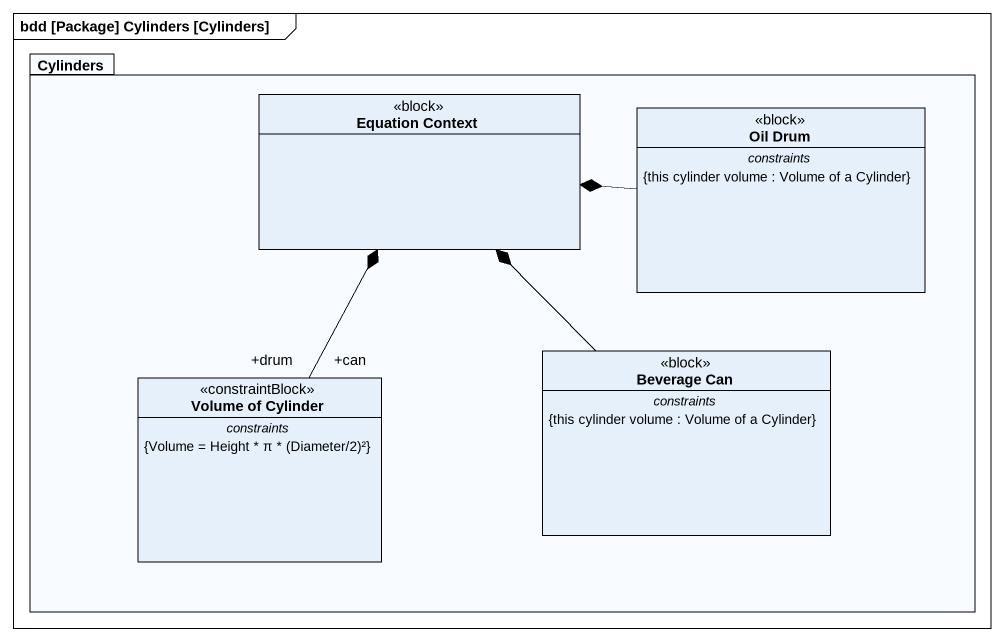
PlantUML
@startuml
mainframe bdd [Package] Cylinders [Cylinders]
hide circle
hide empty members
package Cylinders {
  class "Equation Context" as Equation_Context <<block>>
  class "Oil Drum" as Oil_Drum <<block>> {
    -- constraints --
    {this cylinder volume : Volume of a Cylinder}
  }
  class "Beverage Can" as Beverage_Can <<block>> {
    -- constraints --
    {this cylinder volume : Volume of a Cylinder}
  }
  class "Volume of Cylinder" as Volume_of_Cylinder <<constraintBlock>> {
    -- constraints --
    {field} {Volume = Height * π * (Diameter/2)²}
  }
}
Oil_Drum -left-* Equation_Context
Beverage_Can -up-* Equation_Context
Volume_of_Cylinder "+can" -up-* Equation_Context
Volume_of_Cylinder "+drum" -up-* Equation_Context
@enduml
